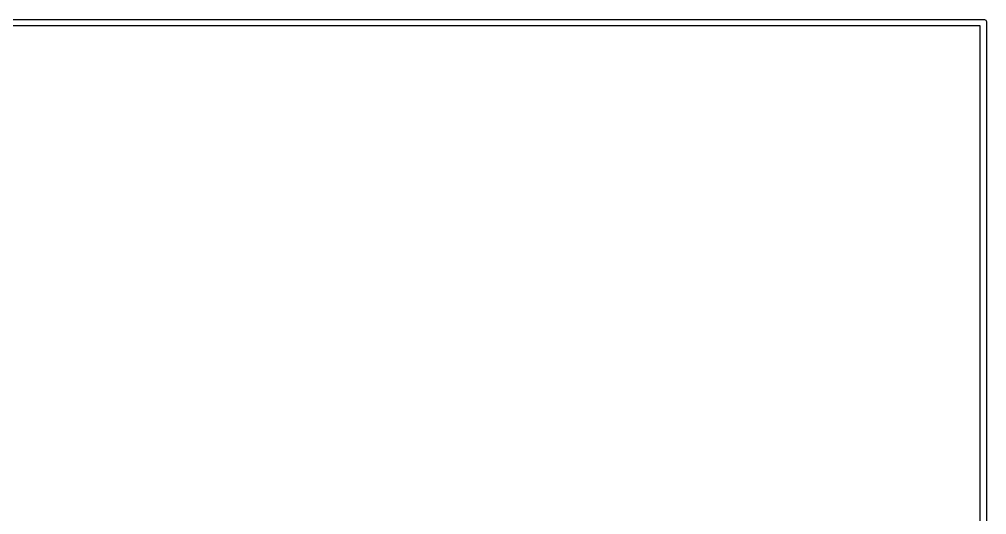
# Model space of a CAD drawing. Extents: x 1 to 169, y -122 to 5.
# Drawn here: x 113.07 to 135.07, y -6.19 to 5.08 of the extents above; entities that cross this region are included whole.
import ezdxf

# ---------------------------------------------------------------- set-up
doc = ezdxf.new("R2010")
doc.units = 0
doc.header["$MEASUREMENT"] = 0
doc.layers.add('BLACK', color=7, linetype='CONTINUOUS')

msp = doc.modelspace()

# ---------------------------------------------------------------- linework, layer by layer
at = {"layer": 'BLACK', "linetype": 'CONTINUOUS'}
for p, q in [((100.004, 5.075), (134.996, 5.075)), ((134.996, 5.075), (135, 5.07536)), ((135, 5.07536), (135.004, 5.075)), ((135.004, 5.075), (135.015, 5.07391)), ((135.015, 5.07391), (135.029, 5.06962)), ((135.029, 5.06962), (135.042, 5.06266)), ((135.042, 5.06266), (135.053, 5.05329)), ((134.925, 4.925), (100.075, 4.925)), ((134.925, -39.925), (134.925, 4.925)), ((135.053, 5.05329), (135.063, 5.04187)), ((135.063, 5.04187), (135.07, 5.02884)), ((135.07, 5.02884), (135.074, 5.0147)), ((135.074, 5.0147), (135.075, 5)), ((135.075, 5), (135.075, 4.99632)), ((135.075, 4.99632), (135.075, -39.9963))]:
    msp.add_line(p, q, dxfattribs=at)

doc.saveas('drawing.dxf')
